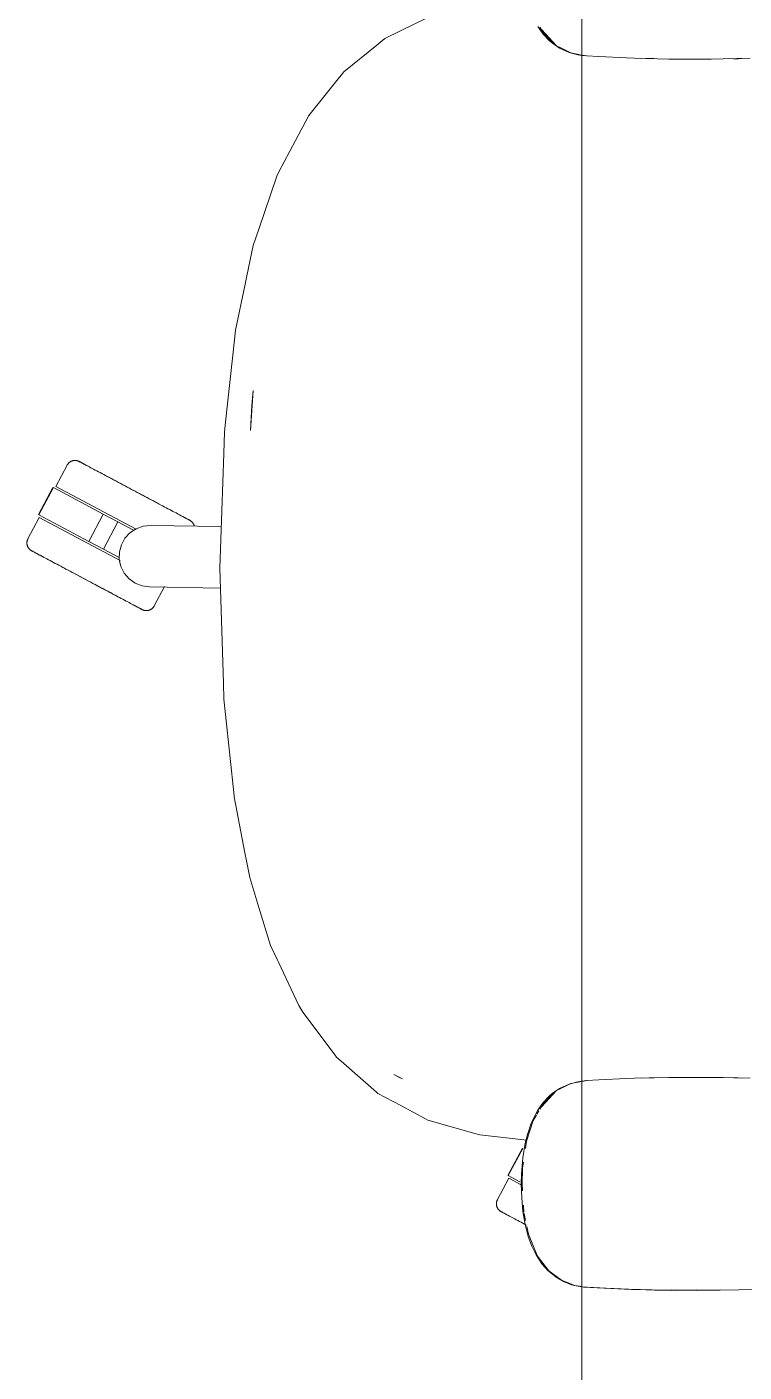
# Model space of a CAD drawing. Header units: millimetres. Extents: x 79795 to 317870, y -36033 to 97293.
# Drawn here: x 176221 to 176547, y 10074 to 10686 of the extents above; entities that cross this region are included whole.
import ezdxf

# ---------------------------------------------------------------- set-up
doc = ezdxf.new("R2010")
doc.units = ezdxf.units.MM
doc.header["$MEASUREMENT"] = 0
doc.layers.add('G-IMPT', color=8, linetype='CONTINUOUS', lineweight=9)
doc.layers.add('I-FURN', color=8, linetype='CONTINUOUS', lineweight=9)

msp = doc.modelspace()

# ---------------------------------------------------------------- linework, layer by layer
at = {"layer": 'G-IMPT'}
for p, q in [((176401.88, 10689.76), (176390.41, 10684.12)), ((176383.24, 10680.59), (176390.41, 10684.12)), ((176455.21, 10682.62), (176452.77, 10686.07)), ((176453.7, 10685.72), (176455.58, 10682.56)), ((176454.39, 10684.65), (176455.67, 10683.18)), ((176454.39, 10684.65), (176461.29, 10677.26)), ((176458.08, 10679.57), (176455.21, 10682.62)), ((176455.58, 10682.56), (176461.29, 10677.26)), ((176455.8, 10683.03), (176458.88, 10679.49)), ((176379.59, 10677.62), (176364.64, 10665.44)), ((176379.59, 10677.62), (176383.24, 10680.59)), ((176458.08, 10679.57), (176459.4, 10678.44)), ((176461.29, 10677.26), (176458.88, 10679.49)), ((176462.62, 10676.23), (176459.4, 10678.44)), ((176463.53, 10676.15), (176461.29, 10677.26)), ((176462.62, 10676.23), (176466.95, 10674.25)), ((176463.53, 10676.15), (176467.79, 10674.05)), ((176470.9, 10673.18), (176466.95, 10674.25)), ((176467.79, 10674.05), (176472.83, 10673.11)), ((176472.83, 10672.94), (176470.9, 10673.18)), ((176472.83, 10673.11), (176475.13, 10672.68)), ((176474.91, 10672.68), (176472.83, 10672.94)), ((176480.57, 10672.4), (176474.91, 10672.68)), ((176480.57, 10672.4), (176493.13, 10671.78)), ((176496.68, 10671.66), (176493.13, 10671.78)), ((176512.35, 10671.28), (176496.68, 10671.66)), ((176500.08, 10671.6), (176503.4, 10671.46)), ((176505.62, 10671.46), (176503.4, 10671.46)), ((176512.35, 10671.28), (176516.86, 10671.23)), ((176516.86, 10671.23), (176531.57, 10671.24)), ((176537.04, 10671.31), (176531.57, 10671.24)), ((176537.04, 10671.31), (176549.35, 10671.6)), ((176543.82, 10671.44), (176541.74, 10671.44)), ((176545.48, 10671.52), (176543.82, 10671.44)), ((176364.64, 10665.44), (176360.88, 10660.78)), ((176348.68, 10645.65), (176360.88, 10660.78)), ((176348.68, 10645.65), (176345.97, 10640.52)), ((176345.24, 10639.14), (176345.97, 10640.52)), ((176345.24, 10639.14), (176334.94, 10619.63)), ((176325.92, 10593.89), (176334.07, 10617.97)), ((176334.94, 10619.63), (176334.07, 10617.97)), ((176325.92, 10593.89), (176323.4, 10586.45)), ((176320.53, 10572.63), (176323.4, 10586.45)), ((176319.77, 10568.95), (176320.53, 10572.63)), ((176319.77, 10568.95), (176315.42, 10548)), ((176315.42, 10548), (176314.93, 10543.59)), ((176310.8, 10506.14), (176314.93, 10543.59)), ((176322.2, 10502.3), (176323.45, 10520.58)), ((176323.45, 10520.58), (176322.84, 10513.64)), ((176322.2, 10502.3), (176322.84, 10513.64)), ((176310.8, 10506.14), (176310.32, 10501.77)), ((176310, 10491.83), (176310.32, 10501.77)), ((176310, 10491.83), (176308.29, 10439.65)), ((176308.29, 10439.65), (176309.91, 10387.48)), ((176309.91, 10387.48), (176310.13, 10380.22)), ((176310.87, 10373.15), (176310.13, 10380.22)), ((176314.69, 10336.16), (176310.87, 10373.15)), ((176314.69, 10336.16), (176314.78, 10335.7)), ((176319.64, 10310.32), (176314.78, 10335.7)), ((176319.64, 10310.32), (176320.35, 10306.66)), ((176321.81, 10299.05), (176320.35, 10306.66)), ((176326, 10285.45), (176321.81, 10299.05)), ((176331.32, 10268.18), (176326, 10285.45)), ((176331.32, 10268.18), (176334.51, 10261.41)), ((176334.94, 10260.49), (176334.51, 10261.41)), ((176344.21, 10240.85), (176334.94, 10260.49)), ((176344.21, 10240.85), (176344.63, 10240.14)), ((176345.57, 10238.57), (176344.63, 10240.14)), ((176346.03, 10237.8), (176345.57, 10238.57)), ((176346.03, 10237.8), (176360.6, 10218.3)), ((176360.6, 10218.3), (176361.33, 10217.33)), ((176364.59, 10214.46), (176361.33, 10217.33)), ((176364.59, 10214.46), (176379.37, 10201.44)), ((176387.34, 10209.47), (176391.23, 10207.51)), ((176387.34, 10209.47), (176389.64, 10208.29)), ((176389.64, 10208.29), (176391.23, 10207.51)), ((176462.62, 10203.12), (176466.95, 10205.11)), ((176463.89, 10203.38), (176467.79, 10205.31)), ((176470.9, 10206.18), (176466.95, 10205.11)), ((176467.79, 10205.31), (176472.83, 10206.25)), ((176472.83, 10206.42), (176470.9, 10206.18)), ((176472.83, 10206.25), (176475.13, 10206.68)), ((176474.91, 10206.68), (176472.83, 10206.42)), ((176480.57, 10206.96), (176474.91, 10206.68)), ((176480.57, 10206.96), (176493.13, 10207.58)), ((176496.68, 10207.7), (176493.13, 10207.58)), ((176512.35, 10208.08), (176496.68, 10207.7)), ((176500.08, 10207.76), (176503.4, 10207.9)), ((176505.62, 10207.9), (176503.4, 10207.9)), ((176512.35, 10208.08), (176516.86, 10208.13)), ((176516.86, 10208.13), (176531.57, 10208.12)), ((176537.04, 10208.05), (176531.57, 10208.12)), ((176537.04, 10208.05), (176549.35, 10207.76)), ((176543.82, 10207.92), (176541.74, 10207.91)), ((176545.48, 10207.84), (176543.82, 10207.92)), ((176379.37, 10201.44), (176380.04, 10200.86)), ((176390.47, 10195.27), (176380.04, 10200.86)), ((176454.39, 10194.71), (176461.29, 10202.1)), ((176458.08, 10199.79), (176455.21, 10196.74)), ((176455.58, 10196.8), (176461.29, 10202.1)), ((176455.8, 10196.33), (176458.88, 10199.87)), ((176458.08, 10199.79), (176459.4, 10200.92)), ((176461.29, 10202.1), (176458.88, 10199.87)), ((176462.62, 10203.12), (176459.4, 10200.92)), ((176463.53, 10203.21), (176461.29, 10202.1)), ((176401.71, 10189.26), (176390.47, 10195.27)), ((176451.96, 10191.91), (176452.77, 10193.29)), ((176452.37, 10191.42), (176453.23, 10192.86)), ((176455.21, 10196.74), (176452.77, 10193.29)), ((176453.7, 10193.64), (176455.58, 10196.8)), ((176454.39, 10194.71), (176455.67, 10196.18)), ((176402.82, 10188.67), (176401.71, 10189.26)), ((176424.17, 10182.66), (176402.82, 10188.67)), ((176447.59, 10179.1), (176450.62, 10188.5)), ((176448.02, 10182.19), (176449.76, 10187.28)), ((176449.76, 10187.28), (176451.96, 10191.91)), ((176450.62, 10188.5), (176452.09, 10190.95)), ((176424.17, 10182.66), (176426.43, 10182.02)), ((176447.71, 10179.61), (176426.43, 10182.02)), ((176448.02, 10182.19), (176447.04, 10178.26)), ((176447.04, 10178.26), (176445.92, 10171.5)), ((176447.13, 10175.81), (176447.59, 10179.1)), ((176445.35, 10164.19), (176445.92, 10171.5)), ((176445.86, 10166.84), (176446.26, 10169.63)), ((176445.35, 10164.19), (176445.26, 10159.68)), ((176445.86, 10166.84), (176445.63, 10159.68)), ((176445.26, 10159.68), (176445.44, 10153.34)), ((176445.82, 10156.57), (176445.63, 10159.68)), ((176446, 10147.19), (176445.44, 10153.34)), ((176446.42, 10146.85), (176446.22, 10150.06)), ((176446, 10147.19), (176447, 10141.26)), ((176447.19, 10143.1), (176446.56, 10146.16)), ((176448.43, 10135.78), (176447, 10141.26)), ((176448.46, 10136.89), (176447.75, 10140.36)), ((176448.43, 10135.78), (176450.02, 10131.44)), ((176448.46, 10136.89), (176450.79, 10131.27)), ((176452, 10127.37), (176450.02, 10131.44)), ((176452.63, 10126.87), (176450.79, 10131.27)), ((176452, 10127.37), (176454.66, 10123.32)), ((176457.84, 10120.09), (176452.63, 10126.87)), ((176454.66, 10123.32), (176457.32, 10120.28)), ((176461.06, 10117.21), (176457.32, 10120.28)), ((176463.47, 10115.92), (176457.84, 10120.09)), ((176464.5, 10115.25), (176461.06, 10117.21)), ((176469.66, 10113.51), (176463.47, 10115.92)), ((176464.5, 10115.25), (176468.14, 10113.85)), ((176469.49, 10113.49), (176468.14, 10113.85)), ((176469.49, 10113.49), (176471.88, 10113.04)), ((176469.66, 10113.51), (176472.83, 10113.03)), ((176473.53, 10112.79), (176471.88, 10113.04)), ((176494.1, 10111.74), (176473.53, 10112.79)), ((176495.31, 10111.7), (176473.53, 10112.79)), ((176473.53, 10112.79), (176475.13, 10112.68)), ((176495.31, 10111.7), (176475.13, 10112.68)), ((176515.5, 10111.24), (176494.1, 10111.74)), ((176505.66, 10111.4), (176494.1, 10111.74)), ((176494.1, 10111.74), (176495.31, 10111.7)), ((176515.5, 10111.24), (176495.31, 10111.7)), ((176535.68, 10111.28), (176505.66, 10111.4)), ((176515.5, 10111.24), (176505.66, 10111.4)), ((176505.66, 10111.4), (176524.89, 10111.2)), ((176513.46, 10111.26), (176511.55, 10111.33)), ((176516.4, 10111.29), (176513.46, 10111.26)), ((176535.68, 10111.28), (176515.5, 10111.24)), ((176535.68, 10111.28), (176524.89, 10111.2)), ((176535.68, 10111.28), (176544.1, 10111.45)), ((176555.86, 10111.84), (176544.1, 10111.45))]:
    msp.add_line(p, q, dxfattribs=at)
at = {"layer": 'I-FURN'}
for p, q in [((176472.83, 9395.22), (176472.83, 10995.22)), ((176472.83, 10995.22), (176472.83, 9395.22)), ((176238.84, 10486.57), (176233.69, 10476.89)), ((176238.84, 10486.57), (176238.92, 10486.71)), ((176238.92, 10486.71), (176239, 10486.85)), ((176239, 10486.85), (176239.09, 10486.99)), ((176239.09, 10486.99), (176239.19, 10487.12)), ((176239.19, 10487.12), (176239.29, 10487.24)), ((176239.29, 10487.24), (176239.39, 10487.37)), ((176239.39, 10487.37), (176239.5, 10487.48)), ((176239.5, 10487.48), (176239.62, 10487.6)), ((176239.62, 10487.6), (176239.74, 10487.71)), ((176239.74, 10487.71), (176239.86, 10487.81)), ((176239.86, 10487.81), (176239.99, 10487.91)), ((176239.99, 10487.91), (176240.12, 10488)), ((176240.12, 10488), (176240.25, 10488.09)), ((176240.25, 10488.09), (176240.39, 10488.17)), ((176240.39, 10488.17), (176240.53, 10488.25)), ((176240.53, 10488.25), (176240.68, 10488.32)), ((176240.68, 10488.32), (176240.82, 10488.39)), ((176240.82, 10488.39), (176240.97, 10488.45)), ((176240.97, 10488.45), (176241.12, 10488.5)), ((176241.12, 10488.5), (176241.28, 10488.55)), ((176241.28, 10488.55), (176241.43, 10488.59)), ((176241.43, 10488.59), (176241.59, 10488.63)), ((176241.59, 10488.63), (176241.75, 10488.66)), ((176241.75, 10488.66), (176241.91, 10488.68)), ((176241.91, 10488.68), (176242.07, 10488.7)), ((176242.07, 10488.7), (176242.23, 10488.71)), ((176242.23, 10488.71), (176242.39, 10488.71)), ((176242.39, 10488.71), (176242.55, 10488.71)), ((176242.55, 10488.71), (176242.71, 10488.7)), ((176242.71, 10488.7), (176242.87, 10488.68)), ((176242.87, 10488.68), (176243.03, 10488.66)), ((176243.03, 10488.66), (176243.19, 10488.63)), ((176243.19, 10488.63), (176243.35, 10488.6)), ((176243.35, 10488.6), (176243.51, 10488.56)), ((176243.51, 10488.56), (176243.66, 10488.51)), ((176243.66, 10488.51), (176243.81, 10488.46)), ((176243.81, 10488.46), (176243.96, 10488.4)), ((176243.96, 10488.4), (176244.11, 10488.33)), ((176244.11, 10488.33), (176244.25, 10488.26)), ((176244.25, 10488.26), (176244.29, 10488.24)), ((176244.29, 10488.24), (176244.31, 10488.23)), ((176244.3, 10488.24), (176244.29, 10488.24)), ((176244.34, 10488.21), (176244.3, 10488.24)), ((176244.31, 10488.23), (176244.37, 10488.2)), ((176244.42, 10488.17), (176244.34, 10488.21)), ((176244.37, 10488.2), (176244.47, 10488.14)), ((176244.54, 10488.11), (176244.42, 10488.17)), ((176244.47, 10488.14), (176244.61, 10488.07)), ((176244.71, 10488.02), (176244.54, 10488.11)), ((176244.61, 10488.07), (176244.79, 10487.97)), ((176244.91, 10487.91), (176244.71, 10488.02)), ((176244.79, 10487.97), (176245.01, 10487.86)), ((176245.15, 10487.79), (176244.91, 10487.91)), ((176245.01, 10487.86), (176245.27, 10487.72)), ((176245.43, 10487.64), (176245.15, 10487.79)), ((176245.27, 10487.72), (176245.57, 10487.56)), ((176245.74, 10487.47), (176245.43, 10487.64)), ((176245.57, 10487.56), (176245.9, 10487.38)), ((176246.1, 10487.28), (176245.74, 10487.47)), ((176245.9, 10487.38), (176246.28, 10487.18)), ((176246.49, 10487.07), (176246.1, 10487.28)), ((176246.28, 10487.18), (176246.69, 10486.97)), ((176246.92, 10486.84), (176246.49, 10487.07)), ((176246.69, 10486.97), (176247.13, 10486.73)), ((176247.39, 10486.59), (176246.92, 10486.84)), ((176247.13, 10486.73), (176247.61, 10486.47)), ((176247.89, 10486.33), (176247.39, 10486.59)), ((176247.61, 10486.47), (176248.13, 10486.2)), ((176248.43, 10486.04), (176247.89, 10486.33)), ((176248.13, 10486.2), (176248.68, 10485.91)), ((176248.99, 10485.74), (176248.43, 10486.04)), ((176248.68, 10485.91), (176249.27, 10485.59)), ((176249.6, 10485.42), (176248.99, 10485.74)), ((176250.23, 10485.08), (176249.6, 10485.42)), ((176250.89, 10484.73), (176250.23, 10485.08)), ((176251.59, 10484.36), (176250.89, 10484.73)), ((176252.31, 10483.98), (176251.59, 10484.36)), ((176253.06, 10483.58), (176252.31, 10483.98)), ((176253.84, 10483.17), (176253.06, 10483.58)), ((176254.64, 10482.74), (176253.84, 10483.17)), ((176255.46, 10482.3), (176254.64, 10482.74)), ((176255.01, 10482.54), (176255.85, 10482.1)), ((176256.31, 10481.85), (176255.46, 10482.3)), ((176255.85, 10482.1), (176256.7, 10481.64)), ((176257.18, 10481.39), (176256.31, 10481.85)), ((176256.7, 10481.64), (176257.58, 10481.17)), ((176258.06, 10480.92), (176257.18, 10481.39)), ((176257.58, 10481.17), (176258.48, 10480.7)), ((176258.97, 10480.44), (176258.06, 10480.92)), ((176258.48, 10480.7), (176259.39, 10480.21)), ((176259.89, 10479.95), (176258.97, 10480.44)), ((176259.39, 10480.21), (176260.32, 10479.72)), ((176232.4, 10476.44), (176225.83, 10464.08)), ((176226, 10463.99), (176232.57, 10476.35)), ((176232.57, 10476.35), (176255.28, 10464.28)), ((176270.26, 10457.45), (176233.69, 10476.89)), ((176260.83, 10479.45), (176259.89, 10479.95)), ((176260.32, 10479.72), (176261.27, 10479.22)), ((176261.78, 10478.94), (176260.83, 10479.45)), ((176261.27, 10479.22), (176262.22, 10478.71)), ((176262.74, 10478.43), (176261.78, 10478.94)), ((176262.22, 10478.71), (176263.19, 10478.19)), ((176263.72, 10477.91), (176262.74, 10478.43)), ((176263.19, 10478.19), (176264.17, 10477.67)), ((176264.7, 10477.39), (176263.72, 10477.91)), ((176264.17, 10477.67), (176265.16, 10477.15)), ((176265.69, 10476.86), (176264.7, 10477.39)), ((176265.16, 10477.15), (176266.15, 10476.62)), ((176266.69, 10476.33), (176265.69, 10476.86)), ((176266.15, 10476.62), (176267.15, 10476.09)), ((176267.69, 10475.8), (176266.69, 10476.33)), ((176267.15, 10476.09), (176268.15, 10475.55)), ((176268.7, 10475.26), (176267.69, 10475.8)), ((176268.15, 10475.55), (176269.16, 10475.02)), ((176269.7, 10474.73), (176268.7, 10475.26)), ((176269.16, 10475.02), (176270.16, 10474.48)), ((176270.71, 10474.2), (176269.7, 10474.73)), ((176270.16, 10474.48), (176271.17, 10473.95)), ((176271.71, 10473.66), (176270.71, 10474.2)), ((176271.17, 10473.95), (176272.17, 10473.42)), ((176272.71, 10473.13), (176271.71, 10473.66)), ((176272.17, 10473.42), (176273.17, 10472.89)), ((176273.7, 10472.6), (176272.71, 10473.13)), ((176273.17, 10472.89), (176274.16, 10472.36)), ((176274.69, 10472.08), (176273.7, 10472.6)), ((176274.16, 10472.36), (176275.14, 10471.84)), ((176275.67, 10471.56), (176274.69, 10472.08)), ((176275.14, 10471.84), (176276.12, 10471.32)), ((176276.64, 10471.04), (176275.67, 10471.56)), ((176276.12, 10471.32), (176277.08, 10470.81)), ((176277.59, 10470.53), (176276.64, 10471.04)), ((176277.08, 10470.81), (176278.03, 10470.3)), ((176278.54, 10470.03), (176277.59, 10470.53)), ((176278.03, 10470.3), (176278.97, 10469.8)), ((176279.47, 10469.54), (176278.54, 10470.03)), ((176278.97, 10469.8), (176279.89, 10469.31)), ((176280.38, 10469.05), (176279.47, 10469.54)), ((176279.89, 10469.31), (176280.8, 10468.83)), ((176281.28, 10468.57), (176280.38, 10469.05)), ((176282.15, 10468.11), (176281.28, 10468.57)), ((176283.01, 10467.65), (176282.15, 10468.11)), ((176226.18, 10462.76), (176221.03, 10453.07)), ((176248.7, 10451.92), (176226, 10463.99)), ((176262.9, 10443.24), (176226.18, 10462.76)), ((176248.7, 10451.92), (176255.28, 10464.28)), ((176255.28, 10464.28), (176261.92, 10460.75)), ((176283.85, 10467.21), (176283.01, 10467.65)), ((176284.66, 10466.78), (176283.85, 10467.21)), ((176285.45, 10466.36), (176284.66, 10466.78)), ((176286.21, 10465.95), (176285.45, 10466.36)), ((176286.94, 10465.56), (176286.21, 10465.95)), ((176287.65, 10465.19), (176286.94, 10465.56)), ((176288.33, 10464.83), (176287.65, 10465.19)), ((176288.98, 10464.48), (176288.33, 10464.83)), ((176289.59, 10464.15), (176288.98, 10464.48)), ((176290.18, 10463.84), (176289.59, 10464.15)), ((176289.86, 10464.01), (176290.43, 10463.71)), ((176290.73, 10463.55), (176290.18, 10463.84)), ((176290.43, 10463.71), (176290.97, 10463.42)), ((176291.24, 10463.28), (176290.73, 10463.55)), ((176290.97, 10463.42), (176291.47, 10463.15)), ((176291.73, 10463.02), (176291.24, 10463.28)), ((176291.47, 10463.15), (176291.94, 10462.91)), ((176292.17, 10462.78), (176291.73, 10463.02)), ((176291.94, 10462.91), (176292.37, 10462.68)), ((176292.58, 10462.56), (176292.17, 10462.78)), ((176292.37, 10462.68), (176292.76, 10462.47)), ((176292.96, 10462.37), (176292.58, 10462.56)), ((176292.76, 10462.47), (176293.11, 10462.28)), ((176293.29, 10462.19), (176292.96, 10462.37)), ((176293.11, 10462.28), (176293.43, 10462.11)), ((176293.59, 10462.03), (176293.29, 10462.19)), ((176293.43, 10462.11), (176293.71, 10461.96)), ((176293.85, 10461.89), (176293.59, 10462.03)), ((176293.71, 10461.96), (176293.95, 10461.84)), ((176294.07, 10461.77), (176293.85, 10461.89)), ((176293.95, 10461.84), (176294.15, 10461.73)), ((176255.35, 10448.39), (176261.92, 10460.75)), ((176261.92, 10460.75), (176269.06, 10456.95)), ((176265.1, 10453.32), (176267.38, 10455.81)), ((176267.38, 10455.81), (176270.19, 10457.68)), ((176270.19, 10457.68), (176273.37, 10458.82)), ((176273.37, 10458.82), (176276.72, 10459.16)), ((176276.72, 10459.16), (176308.91, 10458.6)), ((176294.25, 10461.68), (176294.07, 10461.77)), ((176294.15, 10461.73), (176294.32, 10461.64)), ((176294.39, 10461.6), (176294.25, 10461.68)), ((176294.32, 10461.64), (176294.44, 10461.58)), ((176294.49, 10461.55), (176294.39, 10461.6)), ((176294.44, 10461.58), (176294.52, 10461.53)), ((176294.55, 10461.52), (176294.49, 10461.55)), ((176294.52, 10461.53), (176294.56, 10461.51)), ((176294.57, 10461.51), (176294.55, 10461.52)), ((176294.56, 10461.51), (176294.57, 10461.51)), ((176294.57, 10461.51), (176294.71, 10461.43)), ((176294.71, 10461.43), (176294.85, 10461.35)), ((176294.85, 10461.35), (176294.98, 10461.26)), ((176294.98, 10461.26), (176295.11, 10461.16)), ((176295.11, 10461.16), (176295.24, 10461.06)), ((176295.24, 10461.06), (176295.36, 10460.96)), ((176295.36, 10460.96), (176295.48, 10460.85)), ((176295.48, 10460.85), (176295.59, 10460.73)), ((176295.59, 10460.73), (176295.7, 10460.61)), ((176295.7, 10460.61), (176295.8, 10460.49)), ((176295.8, 10460.49), (176295.9, 10460.36)), ((176295.9, 10460.36), (176296, 10460.23)), ((176296, 10460.23), (176296.08, 10460.1)), ((176296.08, 10460.1), (176296.17, 10459.96)), ((176296.17, 10459.96), (176296.25, 10459.82)), ((176296.25, 10459.82), (176296.32, 10459.67)), ((176296.32, 10459.67), (176296.38, 10459.53)), ((176296.38, 10459.53), (176296.44, 10459.38)), ((176296.44, 10459.38), (176296.5, 10459.23)), ((176296.5, 10459.23), (176296.55, 10459.07)), ((176296.55, 10459.07), (176296.59, 10458.92)), ((176296.59, 10458.92), (176296.62, 10458.76)), ((176220.56, 10451.34), (176220.57, 10451.5)), ((176220.56, 10451.17), (176220.56, 10451.34)), ((176220.56, 10451.01), (176220.56, 10451.17)), ((176220.57, 10450.85), (176220.56, 10451.01)), ((176220.57, 10451.5), (176220.59, 10451.66)), ((176220.59, 10450.69), (176220.57, 10450.85)), ((176220.59, 10451.66), (176220.61, 10451.82)), ((176220.61, 10450.53), (176220.59, 10450.69)), ((176220.61, 10451.82), (176220.64, 10451.98)), ((176220.64, 10450.37), (176220.61, 10450.53)), ((176220.64, 10451.98), (176220.67, 10452.13)), ((176220.68, 10450.22), (176220.64, 10450.37)), ((176220.67, 10452.13), (176220.71, 10452.29)), ((176220.72, 10450.06), (176220.68, 10450.22)), ((176220.71, 10452.29), (176220.76, 10452.44)), ((176220.77, 10449.91), (176220.72, 10450.06)), ((176220.76, 10452.44), (176220.81, 10452.59)), ((176220.82, 10449.76), (176220.77, 10449.91)), ((176220.81, 10452.59), (176220.87, 10452.74)), ((176220.88, 10449.61), (176220.82, 10449.76)), ((176220.87, 10452.74), (176220.94, 10452.89)), ((176220.95, 10449.46), (176220.88, 10449.61)), ((176220.94, 10452.89), (176221.01, 10453.04)), ((176221.01, 10453.04), (176221.03, 10453.07)), ((176255.35, 10448.39), (176248.7, 10451.92)), ((176262.62, 10447.1), (176263.48, 10450.36)), ((176263.48, 10450.36), (176265.1, 10453.32)), ((176221.02, 10449.31), (176220.95, 10449.46)), ((176221.1, 10449.17), (176221.02, 10449.31)), ((176221.18, 10449.03), (176221.1, 10449.17)), ((176221.27, 10448.9), (176221.18, 10449.03)), ((176221.36, 10448.77), (176221.27, 10448.9)), ((176221.46, 10448.64), (176221.36, 10448.77)), ((176221.56, 10448.52), (176221.46, 10448.64)), ((176221.67, 10448.4), (176221.56, 10448.52)), ((176221.79, 10448.29), (176221.67, 10448.4)), ((176221.9, 10448.18), (176221.79, 10448.29)), ((176222.03, 10448.07), (176221.9, 10448.18)), ((176222.15, 10447.97), (176222.03, 10448.07)), ((176222.28, 10447.88), (176222.15, 10447.97)), ((176222.42, 10447.79), (176222.28, 10447.88)), ((176222.56, 10447.7), (176222.42, 10447.79)), ((176222.7, 10447.62), (176222.56, 10447.7)), ((176222.74, 10447.6), (176222.7, 10447.62)), ((176222.7, 10447.62), (176222.7, 10447.62)), ((176222.7, 10447.62), (176222.72, 10447.61)), ((176222.72, 10447.61), (176222.78, 10447.58)), ((176222.83, 10447.56), (176222.74, 10447.6)), ((176222.78, 10447.58), (176222.88, 10447.53)), ((176222.95, 10447.49), (176222.83, 10447.56)), ((176222.88, 10447.53), (176223.02, 10447.45)), ((176223.11, 10447.4), (176222.95, 10447.49)), ((176223.02, 10447.45), (176223.2, 10447.36)), ((176223.31, 10447.3), (176223.11, 10447.4)), ((176223.2, 10447.36), (176223.42, 10447.24)), ((176223.55, 10447.17), (176223.31, 10447.3)), ((176223.42, 10447.24), (176223.68, 10447.1)), ((176223.83, 10447.02), (176223.55, 10447.17)), ((176223.68, 10447.1), (176223.97, 10446.95)), ((176224.15, 10446.85), (176223.83, 10447.02)), ((176223.97, 10446.95), (176224.31, 10446.77)), ((176224.5, 10446.66), (176224.15, 10446.85)), ((176224.31, 10446.77), (176224.68, 10446.57)), ((176224.9, 10446.45), (176224.5, 10446.66)), ((176224.68, 10446.57), (176225.09, 10446.35)), ((176225.33, 10446.23), (176224.9, 10446.45)), ((176225.09, 10446.35), (176225.54, 10446.11)), ((176225.79, 10445.98), (176225.33, 10446.23)), ((176225.54, 10446.11), (176226.02, 10445.86)), ((176226.29, 10445.71), (176225.79, 10445.98)), ((176226.02, 10445.86), (176226.54, 10445.58)), ((176226.83, 10445.43), (176226.29, 10445.71)), ((176226.54, 10445.58), (176227.09, 10445.29)), ((176227.4, 10445.12), (176226.83, 10445.43)), ((176227.09, 10445.29), (176227.67, 10444.98)), ((176227.46, 10445.09), (176227.4, 10445.12)), ((176227.67, 10444.98), (176228.29, 10444.65)), ((176228.29, 10444.65), (176228.94, 10444.31)), ((176228.94, 10444.31), (176229.61, 10443.95)), ((176229.61, 10443.95), (176230.32, 10443.57)), ((176230.32, 10443.57), (176231.06, 10443.18)), ((176262.49, 10444.59), (176255.35, 10448.39)), ((176262.56, 10443.73), (176262.62, 10447.1)), ((176263.31, 10440.44), (176262.56, 10443.73)), ((176231.06, 10443.18), (176231.82, 10442.77)), ((176231.82, 10442.77), (176232.61, 10442.36)), ((176232.61, 10442.36), (176233.42, 10441.92)), ((176233.42, 10441.92), (176234.25, 10441.48)), ((176234.25, 10441.48), (176235.11, 10441.02)), ((176235.11, 10441.02), (176235.99, 10440.56)), ((176235.99, 10440.56), (176236.88, 10440.08)), ((176237.37, 10439.82), (176236.47, 10440.3)), ((176236.88, 10440.08), (176237.8, 10439.6)), ((176238.3, 10439.33), (176237.37, 10439.82)), ((176237.8, 10439.6), (176238.73, 10439.1)), ((176239.23, 10438.83), (176238.3, 10439.33)), ((176238.73, 10439.1), (176239.67, 10438.6)), ((176240.18, 10438.33), (176239.23, 10438.83)), ((176239.67, 10438.6), (176240.63, 10438.09)), ((176241.15, 10437.81), (176240.18, 10438.33)), ((176240.63, 10438.09), (176241.6, 10437.58)), ((176242.12, 10437.3), (176241.15, 10437.81)), ((176241.6, 10437.58), (176242.57, 10437.06)), ((176264.82, 10437.43), (176263.31, 10440.44)), ((176267.02, 10434.86), (176264.82, 10437.43)), ((176243.11, 10436.77), (176242.12, 10437.3)), ((176242.57, 10437.06), (176243.56, 10436.53)), ((176244.1, 10436.25), (176243.11, 10436.77)), ((176243.56, 10436.53), (176244.56, 10436)), ((176245.09, 10435.72), (176244.1, 10436.25)), ((176244.56, 10436), (176245.55, 10435.47)), ((176246.1, 10435.18), (176245.09, 10435.72)), ((176245.55, 10435.47), (176246.56, 10434.94)), ((176247.1, 10434.65), (176246.1, 10435.18)), ((176246.56, 10434.94), (176247.56, 10434.4)), ((176248.11, 10434.11), (176247.1, 10434.65)), ((176247.56, 10434.4), (176248.57, 10433.87)), ((176249.11, 10433.58), (176248.11, 10434.11)), ((176248.57, 10433.87), (176249.57, 10433.33)), ((176250.11, 10433.05), (176249.11, 10433.58)), ((176249.57, 10433.33), (176250.57, 10432.8)), ((176251.11, 10432.52), (176250.11, 10433.05)), ((176250.57, 10432.8), (176251.57, 10432.27)), ((176252.11, 10431.99), (176251.11, 10432.52)), ((176251.57, 10432.27), (176252.56, 10431.74)), ((176253.09, 10431.46), (176252.11, 10431.99)), ((176252.56, 10431.74), (176253.55, 10431.22)), ((176254.07, 10430.94), (176253.09, 10431.46)), ((176253.55, 10431.22), (176254.52, 10430.7)), ((176269.76, 10432.9), (176267.02, 10434.86)), ((176272.89, 10431.65), (176269.76, 10432.9)), ((176276.23, 10431.18), (176272.89, 10431.65)), ((176278.42, 10422.56), (176283.12, 10431.4)), ((176255.04, 10430.43), (176254.07, 10430.94)), ((176254.52, 10430.7), (176255.48, 10430.19)), ((176256, 10429.92), (176255.04, 10430.43)), ((176255.48, 10430.19), (176256.43, 10429.69)), ((176256.94, 10429.42), (176256, 10429.92)), ((176256.43, 10429.69), (176257.37, 10429.19)), ((176257.87, 10428.92), (176256.94, 10429.42)), ((176257.37, 10429.19), (176258.29, 10428.7)), ((176258.79, 10428.44), (176257.87, 10428.92)), ((176258.29, 10428.7), (176259.2, 10428.21)), ((176259.68, 10427.96), (176258.79, 10428.44)), ((176259.2, 10428.21), (176260.09, 10427.74)), ((176260.56, 10427.49), (176259.68, 10427.96)), ((176260.09, 10427.74), (176260.96, 10427.28)), ((176261.42, 10427.04), (176260.56, 10427.49)), ((176260.96, 10427.28), (176261.8, 10426.83)), ((176262.25, 10426.59), (176261.42, 10427.04)), ((176261.8, 10426.83), (176262.63, 10426.39)), ((176262.63, 10426.39), (176263.43, 10425.97)), ((176263.43, 10425.97), (176264.2, 10425.55)), ((176264.2, 10425.55), (176264.95, 10425.16)), ((176264.95, 10425.16), (176265.68, 10424.77)), ((176308.57, 10430.62), (176276.23, 10431.18)), ((176265.68, 10424.77), (176266.37, 10424.4)), ((176266.37, 10424.4), (176267.03, 10424.05)), ((176267.03, 10424.05), (176267.67, 10423.71)), ((176267.67, 10423.71), (176268.27, 10423.39)), ((176268.58, 10423.23), (176268, 10423.54)), ((176268.27, 10423.39), (176268.84, 10423.09)), ((176269.13, 10422.93), (176268.58, 10423.23)), ((176268.84, 10423.09), (176269.37, 10422.81)), ((176269.65, 10422.66), (176269.13, 10422.93)), ((176269.37, 10422.81), (176269.87, 10422.54)), ((176270.13, 10422.4), (176269.65, 10422.66)), ((176269.87, 10422.54), (176270.34, 10422.29)), ((176270.58, 10422.17), (176270.13, 10422.4)), ((176270.34, 10422.29), (176270.77, 10422.06)), ((176270.99, 10421.95), (176270.58, 10422.17)), ((176270.77, 10422.06), (176271.16, 10421.85)), ((176271.36, 10421.75), (176270.99, 10421.95)), ((176271.16, 10421.85), (176271.52, 10421.67)), ((176271.7, 10421.57), (176271.36, 10421.75)), ((176271.52, 10421.67), (176271.84, 10421.5)), ((176271.99, 10421.41), (176271.7, 10421.57)), ((176271.84, 10421.5), (176272.12, 10421.35)), ((176272.25, 10421.28), (176271.99, 10421.41)), ((176272.12, 10421.35), (176272.36, 10421.22)), ((176272.47, 10421.16), (176272.25, 10421.28)), ((176272.36, 10421.22), (176272.56, 10421.11)), ((176272.65, 10421.06), (176272.47, 10421.16)), ((176272.56, 10421.11), (176272.72, 10421.03)), ((176272.79, 10420.99), (176272.65, 10421.06)), ((176272.72, 10421.03), (176272.84, 10420.96)), ((176272.89, 10420.94), (176272.79, 10420.99)), ((176272.84, 10420.96), (176272.92, 10420.92)), ((176272.95, 10420.9), (176272.89, 10420.94)), ((176272.92, 10420.92), (176272.97, 10420.9)), ((176272.97, 10420.89), (176272.95, 10420.9)), ((176272.97, 10420.9), (176272.97, 10420.89)), ((176273.01, 10420.87), (176272.97, 10420.89)), ((176273.15, 10420.8), (176273.01, 10420.87)), ((176273.3, 10420.74), (176273.15, 10420.8)), ((176273.45, 10420.68), (176273.3, 10420.74)), ((176273.6, 10420.62), (176273.45, 10420.68)), ((176273.76, 10420.58), (176273.6, 10420.62)), ((176273.91, 10420.53), (176273.76, 10420.58)), ((176274.07, 10420.5), (176273.91, 10420.53)), ((176274.23, 10420.47), (176274.07, 10420.5)), ((176274.39, 10420.45), (176274.23, 10420.47)), ((176274.55, 10420.43), (176274.39, 10420.45)), ((176274.71, 10420.42), (176274.55, 10420.43)), ((176274.87, 10420.42), (176274.71, 10420.42)), ((176275.03, 10420.42), (176274.87, 10420.42)), ((176275.19, 10420.43), (176275.03, 10420.42)), ((176275.35, 10420.45), (176275.19, 10420.43)), ((176275.51, 10420.47), (176275.35, 10420.45)), ((176275.67, 10420.5), (176275.51, 10420.47)), ((176275.83, 10420.54), (176275.67, 10420.5)), ((176275.99, 10420.58), (176275.83, 10420.54)), ((176276.14, 10420.63), (176275.99, 10420.58)), ((176276.29, 10420.68), (176276.14, 10420.63)), ((176276.44, 10420.74), (176276.29, 10420.68)), ((176276.59, 10420.81), (176276.44, 10420.74)), ((176276.73, 10420.88), (176276.59, 10420.81)), ((176276.87, 10420.96), (176276.73, 10420.88)), ((176277.01, 10421.04), (176276.87, 10420.96)), ((176277.15, 10421.13), (176277.01, 10421.04)), ((176277.28, 10421.22), (176277.15, 10421.13)), ((176277.4, 10421.32), (176277.28, 10421.22)), ((176277.53, 10421.43), (176277.4, 10421.32)), ((176277.65, 10421.54), (176277.53, 10421.43)), ((176277.76, 10421.65), (176277.65, 10421.54)), ((176277.87, 10421.77), (176277.76, 10421.65)), ((176277.97, 10421.89), (176277.87, 10421.77)), ((176278.07, 10422.02), (176277.97, 10421.89)), ((176278.17, 10422.15), (176278.07, 10422.02)), ((176278.26, 10422.28), (176278.17, 10422.15)), ((176278.34, 10422.42), (176278.26, 10422.28)), ((176278.42, 10422.56), (176278.34, 10422.42)), ((176445.76, 10175.9), (176439.18, 10163.54)), ((176439.35, 10163.45), (176445.93, 10175.81)), ((176445.93, 10175.81), (176446.02, 10175.76)), ((176439.54, 10162.22), (176434.39, 10152.53)), ((176444.65, 10160.63), (176439.35, 10163.45)), ((176445.17, 10159.22), (176439.54, 10162.22)), ((176433.92, 10150.79), (176433.93, 10150.95)), ((176433.92, 10150.63), (176433.92, 10150.79)), ((176433.92, 10150.47), (176433.92, 10150.63)), ((176433.93, 10150.31), (176433.92, 10150.47)), ((176433.93, 10150.95), (176433.95, 10151.11)), ((176433.95, 10150.15), (176433.93, 10150.31)), ((176433.95, 10151.11), (176433.97, 10151.27)), ((176433.97, 10149.99), (176433.95, 10150.15)), ((176433.97, 10151.27), (176434, 10151.43)), ((176434, 10149.83), (176433.97, 10149.99)), ((176434, 10151.43), (176434.03, 10151.59)), ((176434.03, 10149.67), (176434, 10149.83)), ((176434.03, 10151.59), (176434.07, 10151.74)), ((176434.07, 10151.74), (176434.12, 10151.9)), ((176434.12, 10151.9), (176434.17, 10152.05)), ((176434.17, 10152.05), (176434.23, 10152.2)), ((176434.23, 10152.2), (176434.3, 10152.35)), ((176434.3, 10152.35), (176434.37, 10152.49)), ((176434.37, 10152.49), (176434.39, 10152.53)), ((176434.08, 10149.52), (176434.03, 10149.67)), ((176434.12, 10149.36), (176434.08, 10149.52)), ((176434.18, 10149.21), (176434.12, 10149.36)), ((176434.24, 10149.06), (176434.18, 10149.21)), ((176434.3, 10148.91), (176434.24, 10149.06)), ((176434.38, 10148.77), (176434.3, 10148.91)), ((176434.45, 10148.63), (176434.38, 10148.77)), ((176434.54, 10148.49), (176434.45, 10148.63)), ((176434.63, 10148.35), (176434.54, 10148.49)), ((176434.72, 10148.22), (176434.63, 10148.35)), ((176434.82, 10148.1), (176434.72, 10148.22)), ((176434.92, 10147.97), (176434.82, 10148.1)), ((176435.03, 10147.85), (176434.92, 10147.97)), ((176435.15, 10147.74), (176435.03, 10147.85)), ((176435.26, 10147.63), (176435.15, 10147.74)), ((176435.39, 10147.53), (176435.26, 10147.63)), ((176435.51, 10147.43), (176435.39, 10147.53)), ((176435.64, 10147.33), (176435.51, 10147.43)), ((176435.78, 10147.24), (176435.64, 10147.33)), ((176435.91, 10147.16), (176435.78, 10147.24)), ((176436.06, 10147.08), (176435.91, 10147.16)), ((176436.1, 10147.05), (176436.06, 10147.08)), ((176436.06, 10147.08), (176436.06, 10147.08)), ((176436.06, 10147.08), (176436.08, 10147.07)), ((176436.08, 10147.07), (176436.14, 10147.04)), ((176436.19, 10147.01), (176436.1, 10147.05)), ((176436.14, 10147.04), (176436.24, 10146.98)), ((176436.31, 10146.95), (176436.19, 10147.01)), ((176436.24, 10146.98), (176436.38, 10146.91)), ((176436.47, 10146.86), (176436.31, 10146.95)), ((176436.38, 10146.91), (176436.56, 10146.81)), ((176436.67, 10146.75), (176436.47, 10146.86)), ((176436.56, 10146.81), (176436.78, 10146.7)), ((176436.91, 10146.62), (176436.67, 10146.75)), ((176436.78, 10146.7), (176437.03, 10146.56)), ((176437.19, 10146.48), (176436.91, 10146.62)), ((176437.03, 10146.56), (176437.33, 10146.4)), ((176437.51, 10146.31), (176437.19, 10146.48)), ((176437.33, 10146.4), (176437.67, 10146.22)), ((176437.86, 10146.12), (176437.51, 10146.31)), ((176437.67, 10146.22), (176438.04, 10146.02)), ((176438.26, 10145.91), (176437.86, 10146.12)), ((176438.04, 10146.02), (176438.45, 10145.81)), ((176438.69, 10145.68), (176438.26, 10145.91)), ((176438.45, 10145.81), (176438.9, 10145.57)), ((176439.15, 10145.43), (176438.69, 10145.68)), ((176438.9, 10145.57), (176439.38, 10145.31)), ((176439.65, 10145.17), (176439.15, 10145.43)), ((176439.38, 10145.31), (176439.9, 10145.04)), ((176440.19, 10144.88), (176439.65, 10145.17)), ((176439.9, 10145.04), (176440.45, 10144.74)), ((176440.76, 10144.58), (176440.19, 10144.88)), ((176440.45, 10144.74), (176441.03, 10144.43)), ((176441.03, 10144.43), (176441.65, 10144.11)), ((176441.65, 10144.11), (176442.29, 10143.76)), ((176442.29, 10143.76), (176442.97, 10143.4)), ((176442.97, 10143.4), (176443.68, 10143.03)), ((176443.68, 10143.03), (176444.41, 10142.63)), ((176444.41, 10142.63), (176445.18, 10142.23)), ((176445.18, 10142.23), (176445.96, 10141.81)), ((176445.96, 10141.81), (176446.78, 10141.38)), ((176446.78, 10141.38), (176447.61, 10140.93))]:
    msp.add_line(p, q, dxfattribs=at)
msp.add_arc((176276.29, 10445.18), 13.81, 192.34734, 197.33603, dxfattribs=at)
msp.add_open_spline([(176262.97, 10441.53), (176262.85, 10441.95), (176262.78, 10442.39), (176262.72, 10442.83)], degree=3, dxfattribs=at)

doc.saveas('drawing.dxf')
